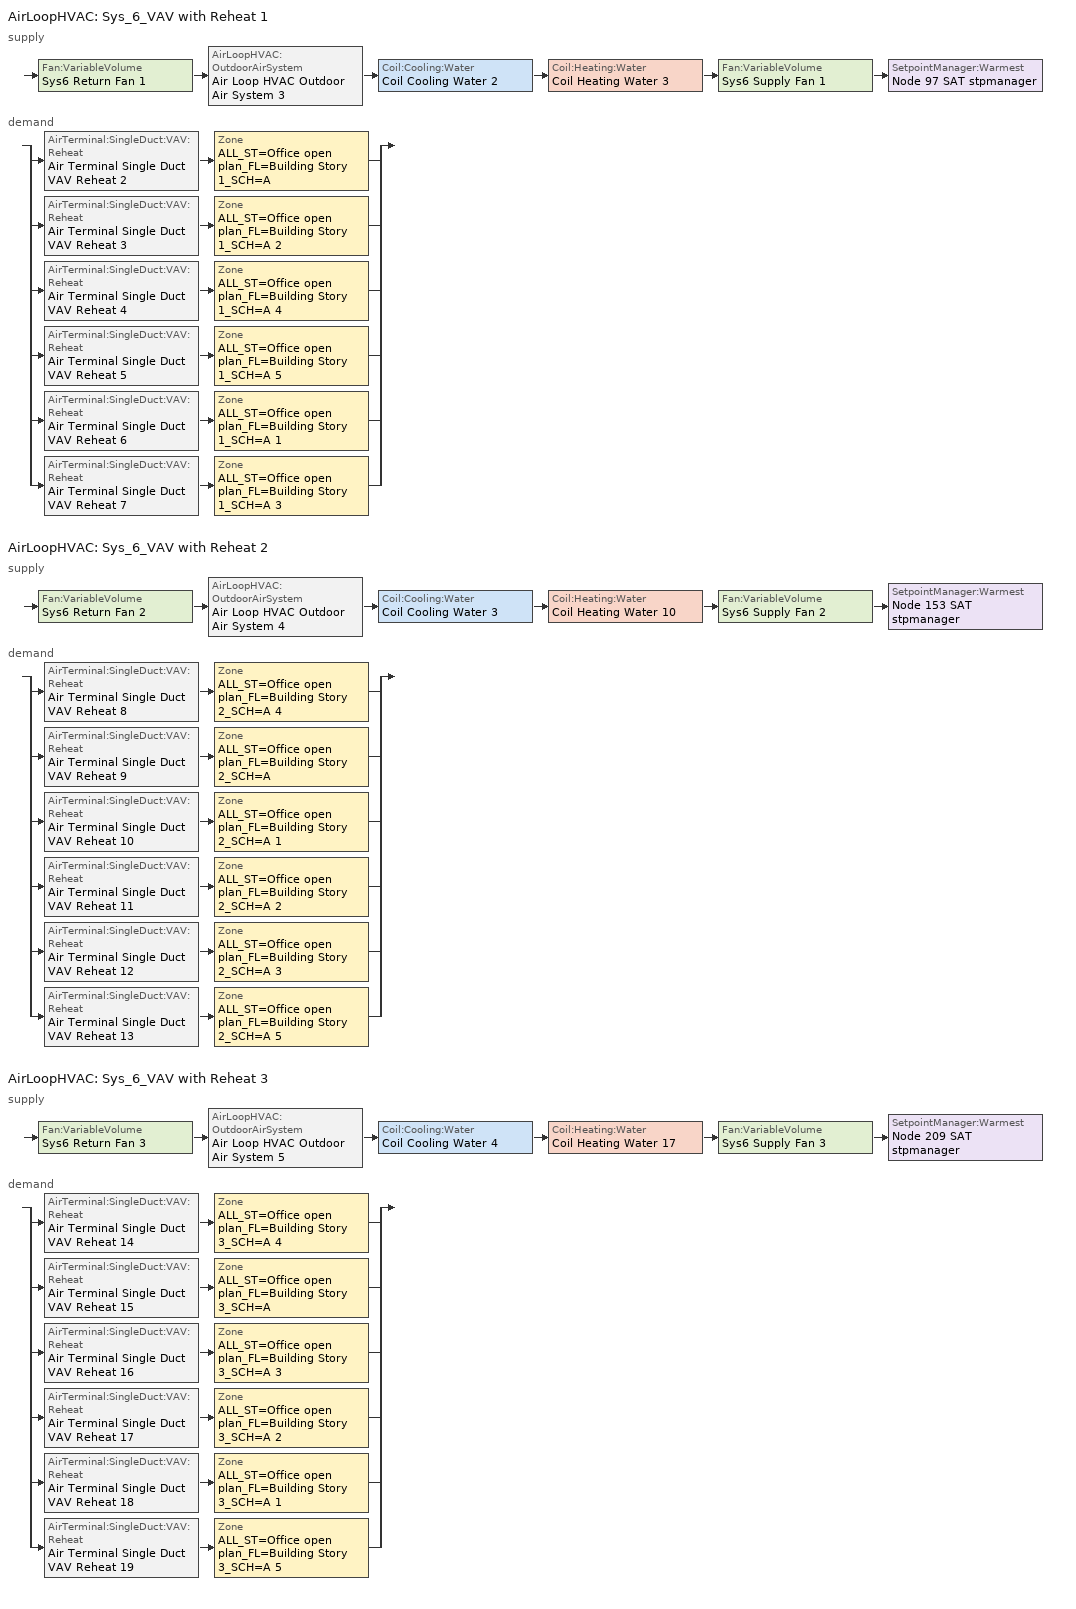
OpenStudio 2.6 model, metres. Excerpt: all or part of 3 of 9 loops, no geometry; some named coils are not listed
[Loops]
AirLoopHVAC 'Sys_6_VAV with Reheat 1'
 supply: Fan:VariableVolume 'Sys6 Return Fan 1' > AirLoopHVAC:OutdoorAirSystem 'Air Loop HVAC Outdoor Air System 3' > Coil:Cooling:Water 'Coil Cooling Water 2' > Coil:Heating:Water 'Coil Heating Water 3' > Fan:VariableVolume 'Sys6 Supply Fan 1' > SetpointManager:Warmest 'Node 97 SAT stpmanager'
 demand: split
  | AirTerminal:SingleDuct:VAV:Reheat 'Air Terminal Single Duct VAV Reheat 2' > Zone 'ALL_ST=Office open plan_FL=Building Story 1_SCH=A'
  | AirTerminal:SingleDuct:VAV:Reheat 'Air Terminal Single Duct VAV Reheat 3' > Zone 'ALL_ST=Office open plan_FL=Building Story 1_SCH=A 2'
  | AirTerminal:SingleDuct:VAV:Reheat 'Air Terminal Single Duct VAV Reheat 4' > Zone 'ALL_ST=Office open plan_FL=Building Story 1_SCH=A 4'
  | AirTerminal:SingleDuct:VAV:Reheat 'Air Terminal Single Duct VAV Reheat 5' > Zone 'ALL_ST=Office open plan_FL=Building Story 1_SCH=A 5'
  | AirTerminal:SingleDuct:VAV:Reheat 'Air Terminal Single Duct VAV Reheat 6' > Zone 'ALL_ST=Office open plan_FL=Building Story 1_SCH=A 1'
  | AirTerminal:SingleDuct:VAV:Reheat 'Air Terminal Single Duct VAV Reheat 7' > Zone 'ALL_ST=Office open plan_FL=Building Story 1_SCH=A 3'
AirLoopHVAC 'Sys_6_VAV with Reheat 2'
 supply: Fan:VariableVolume 'Sys6 Return Fan 2' > AirLoopHVAC:OutdoorAirSystem 'Air Loop HVAC Outdoor Air System 4' > Coil:Cooling:Water 'Coil Cooling Water 3' > Coil:Heating:Water 'Coil Heating Water 10' > Fan:VariableVolume 'Sys6 Supply Fan 2' > SetpointManager:Warmest 'Node 153 SAT stpmanager'
 demand: split
  | AirTerminal:SingleDuct:VAV:Reheat 'Air Terminal Single Duct VAV Reheat 8' > Zone 'ALL_ST=Office open plan_FL=Building Story 2_SCH=A 4'
  | AirTerminal:SingleDuct:VAV:Reheat 'Air Terminal Single Duct VAV Reheat 9' > Zone 'ALL_ST=Office open plan_FL=Building Story 2_SCH=A'
  | AirTerminal:SingleDuct:VAV:Reheat 'Air Terminal Single Duct VAV Reheat 10' > Zone 'ALL_ST=Office open plan_FL=Building Story 2_SCH=A 1'
  | AirTerminal:SingleDuct:VAV:Reheat 'Air Terminal Single Duct VAV Reheat 11' > Zone 'ALL_ST=Office open plan_FL=Building Story 2_SCH=A 2'
  | AirTerminal:SingleDuct:VAV:Reheat 'Air Terminal Single Duct VAV Reheat 12' > Zone 'ALL_ST=Office open plan_FL=Building Story 2_SCH=A 3'
  | AirTerminal:SingleDuct:VAV:Reheat 'Air Terminal Single Duct VAV Reheat 13' > Zone 'ALL_ST=Office open plan_FL=Building Story 2_SCH=A 5'
AirLoopHVAC 'Sys_6_VAV with Reheat 3'
 supply: Fan:VariableVolume 'Sys6 Return Fan 3' > AirLoopHVAC:OutdoorAirSystem 'Air Loop HVAC Outdoor Air System 5' > Coil:Cooling:Water 'Coil Cooling Water 4' > Coil:Heating:Water 'Coil Heating Water 17' > Fan:VariableVolume 'Sys6 Supply Fan 3' > SetpointManager:Warmest 'Node 209 SAT stpmanager'
 demand: split
  | AirTerminal:SingleDuct:VAV:Reheat 'Air Terminal Single Duct VAV Reheat 14' > Zone 'ALL_ST=Office open plan_FL=Building Story 3_SCH=A 4'
  | AirTerminal:SingleDuct:VAV:Reheat 'Air Terminal Single Duct VAV Reheat 15' > Zone 'ALL_ST=Office open plan_FL=Building Story 3_SCH=A'
  | AirTerminal:SingleDuct:VAV:Reheat 'Air Terminal Single Duct VAV Reheat 16' > Zone 'ALL_ST=Office open plan_FL=Building Story 3_SCH=A 3'
  | AirTerminal:SingleDuct:VAV:Reheat 'Air Terminal Single Duct VAV Reheat 17' > Zone 'ALL_ST=Office open plan_FL=Building Story 3_SCH=A 2'
  | AirTerminal:SingleDuct:VAV:Reheat 'Air Terminal Single Duct VAV Reheat 18' > Zone 'ALL_ST=Office open plan_FL=Building Story 3_SCH=A 1'
  | AirTerminal:SingleDuct:VAV:Reheat 'Air Terminal Single Duct VAV Reheat 19' > Zone 'ALL_ST=Office open plan_FL=Building Story 3_SCH=A 5'
[Sizing:Zone] Zone Cooling Design Supply Air Temperature Input Method=SupplyAirTemperature; Zone Cooling Design Supply Air Temperature {C}=13; Zone Cooling Design Supply Air Temperature Difference {deltaC}=11.11; Zone Heating Design Supply Air Temperature Input Method=SupplyAirTemperature; Zone Heating Design Supply Air Temperature {C}=43; Zone Heating Design Supply Air Temperature Difference {deltaC}=11.11; Zone Cooling Design Supply Air Humidity Ratio {kg-H2O/kg-air}=0.0085; Zone Heating Design Supply Air Humidity Ratio {kg-H2O/kg-air}=0.008; Zone Heating Sizing Factor=1.3; Zone Cooling Sizing Factor=1.1; Cooling Design Air Flow Method=DesignDay; Heating Design Air Flow Method=DesignDay; Account for Dedicated Outdoor Air System=No; Dedicated Outdoor Air System Control Strategy=NeutralSupplyAir; Dedicated Outdoor Air Low Setpoint Temperature for Design {C}=autosize; Dedicated Outdoor Air High Setpoint Temperature for Design {C}=autosize
ALL_ST=Office open plan_FL=Building Story 1_SCH=A; ALL_ST=Office open plan_FL=Building Story 2_SCH=A; ALL_ST=Office open plan_FL=Building Story 2_SCH=A 1; ALL_ST=Office open plan_FL=Building Story 1_SCH=A 1; ALL_ST=Office open plan_FL=Building Story 3_SCH=A; ALL_ST=Office open plan_FL=Building Story 3_SCH=A 1; ALL_ST=Office open plan_FL=Building Story 1_SCH=A 2; ALL_ST=Office open plan_FL=Building Story 1_SCH=A 3; ALL_ST=Office open plan_FL=Building Story 2_SCH=A 2; ALL_ST=Office open plan_FL=Building Story 1_SCH=A 4; ALL_ST=Office open plan_FL=Building Story 2_SCH=A 3; ALL_ST=Office open plan_FL=Building Story 3_SCH=A 2; ALL_ST=Office open plan_FL=Building Story 2_SCH=A 4; ALL_ST=Office open plan_FL=Building Story 3_SCH=A 3; ALL_ST=Office open plan_FL=Building Story 2_SCH=A 5; ALL_ST=Office open plan_FL=Building Story 3_SCH=A 4; ALL_ST=Office open plan_FL=Building Story 3_SCH=A 5; ALL_ST=Office open plan_FL=Building Story 1_SCH=A 5
[Zone equipment]
ALL_ST=Office open plan_FL=Building Story 1_SCH=A: ALL_ST=Office open plan_FL=Building Story 1_SCH=A erv doas, Air Terminal Single Duct VAV Reheat 2, Zone HVAC Baseboard Convective Water 3
ALL_ST=Office open plan_FL=Building Story 2_SCH=A: ALL_ST=Office open plan_FL=Building Story 2_SCH=A erv doas, Air Terminal Single Duct VAV Reheat 9, Zone HVAC Baseboard Convective Water 10
ALL_ST=Office open plan_FL=Building Story 2_SCH=A 1: ALL_ST=Office open plan_FL=Building Story 2_SCH=A 1 erv doas, Air Terminal Single Duct VAV Reheat 10, Zone HVAC Baseboard Convective Water 11
ALL_ST=Office open plan_FL=Building Story 1_SCH=A 1: ALL_ST=Office open plan_FL=Building Story 1_SCH=A 1 erv doas, Air Terminal Single Duct VAV Reheat 6, Zone HVAC Baseboard Convective Water 7
ALL_ST=Office open plan_FL=Building Story 3_SCH=A: ALL_ST=Office open plan_FL=Building Story 3_SCH=A erv doas, Air Terminal Single Duct VAV Reheat 15, Zone HVAC Baseboard Convective Water 16
ALL_ST=Office open plan_FL=Building Story 3_SCH=A 1: ALL_ST=Office open plan_FL=Building Story 3_SCH=A 1 erv doas, Air Terminal Single Duct VAV Reheat 18, Zone HVAC Baseboard Convective Water 19
ALL_ST=Office open plan_FL=Building Story 1_SCH=A 2: ALL_ST=Office open plan_FL=Building Story 1_SCH=A 2 erv doas, Air Terminal Single Duct VAV Reheat 3, Zone HVAC Baseboard Convective Water 4
ALL_ST=Office open plan_FL=Building Story 1_SCH=A 3: ALL_ST=Office open plan_FL=Building Story 1_SCH=A 3 erv doas, Air Terminal Single Duct VAV Reheat 7, Zone HVAC Baseboard Convective Water 8
ALL_ST=Office open plan_FL=Building Story 2_SCH=A 2: ALL_ST=Office open plan_FL=Building Story 2_SCH=A 2 erv doas, Air Terminal Single Duct VAV Reheat 11, Zone HVAC Baseboard Convective Water 12
ALL_ST=Office open plan_FL=Building Story 1_SCH=A 4: ALL_ST=Office open plan_FL=Building Story 1_SCH=A 4 erv doas, Air Terminal Single Duct VAV Reheat 4, Zone HVAC Baseboard Convective Water 5
ALL_ST=Office open plan_FL=Building Story 2_SCH=A 3: ALL_ST=Office open plan_FL=Building Story 2_SCH=A 3 erv doas, Air Terminal Single Duct VAV Reheat 12, Zone HVAC Baseboard Convective Water 13
ALL_ST=Office open plan_FL=Building Story 3_SCH=A 2: ALL_ST=Office open plan_FL=Building Story 3_SCH=A 2 erv doas, Air Terminal Single Duct VAV Reheat 17, Zone HVAC Baseboard Convective Water 18
ALL_ST=Office open plan_FL=Building Story 2_SCH=A 4: ALL_ST=Office open plan_FL=Building Story 2_SCH=A 4 erv doas, Air Terminal Single Duct VAV Reheat 8, Zone HVAC Baseboard Convective Water 9
ALL_ST=Office open plan_FL=Building Story 3_SCH=A 3: ALL_ST=Office open plan_FL=Building Story 3_SCH=A 3 erv doas, Air Terminal Single Duct VAV Reheat 16, Zone HVAC Baseboard Convective Water 17
ALL_ST=Office open plan_FL=Building Story 2_SCH=A 5: ALL_ST=Office open plan_FL=Building Story 2_SCH=A 5 erv doas, Air Terminal Single Duct VAV Reheat 13, Zone HVAC Baseboard Convective Water 14
ALL_ST=Office open plan_FL=Building Story 3_SCH=A 4: ALL_ST=Office open plan_FL=Building Story 3_SCH=A 4 erv doas, Air Terminal Single Duct VAV Reheat 14, Zone HVAC Baseboard Convective Water 15
ALL_ST=Office open plan_FL=Building Story 3_SCH=A 5: ALL_ST=Office open plan_FL=Building Story 3_SCH=A 5 erv doas, Air Terminal Single Duct VAV Reheat 19, Zone HVAC Baseboard Convective Water 20
ALL_ST=Office open plan_FL=Building Story 1_SCH=A 5: ALL_ST=Office open plan_FL=Building Story 1_SCH=A 5 erv doas, Air Terminal Single Duct VAV Reheat 5, Zone HVAC Baseboard Convective Water 6
[AirLoopHVAC] Design Supply Air Flow Rate {m3/s}=AutoSize
Name | Availability Schedule
Sys_6_VAV with Reheat 1 | Sys_6_VAV with Reheat 1 Occ Sch
Sys_6_VAV with Reheat 2 | Sys_6_VAV with Reheat 2 Occ Sch
Sys_6_VAV with Reheat 3 | Sys_6_VAV with Reheat 3 Occ Sch
[Sizing:System] Type of Load to Size On=Sensible; Design Outdoor Air Flow Rate {m3/s}=Autosize; Minimum System Air Flow Ratio=0.3; Preheat Design Temperature {C}=7; Preheat Design Humidity Ratio {kg-H2O/kg-Air}=0.008; Precool Design Temperature {C}=12.8; Precool Design Humidity Ratio {kg-H2O/kg-Air}=0.008; Central Cooling Design Supply Air Temperature {C}=13; Central Heating Design Supply Air Temperature {C}=13.1; Sizing Option=NonCoincident; 100% Outdoor Air in Cooling=No; 100% Outdoor Air in Heating=No; Central Cooling Design Supply Air Humidity Ratio {kg-H2O/kg-Air}=0.0085; Central Heating Design Supply Air Humidity Ratio {kg-H2O/kg-Air}=0.008; Cooling Design Air Flow Method=DesignDay; Cooling Design Air Flow Rate {m3/s}=0; Heating Design Air Flow Method=DesignDay; Heating Design Air Flow Rate {m3/s}=0; System Outdoor Air Method=ZoneSum; Zone Maximum Outdoor Air Fraction=1; Cooling Supply Air Flow Rate Per Floor Area {m3/s-m2}=0.00996765; Cooling Fraction of Autosized Cooling Supply Air Flow Rate=1; Cooling Supply Air Flow Rate Per Unit Cooling Capacity {m3/s-W}=3.94755e-05; Heating Supply Air Flow Rate Per Floor Area {m3/s-m2}=0.00996765; Heating Fraction of Autosized Heating Supply Air Flow Rate=1; Heating Fraction of Autosized Cooling Supply Air Flow Rate=1; Heating Supply Air Flow Rate Per Unit Heating Capacity {m3/s-W}=3.15882e-05; Cooling Design Capacity Method=CoolingDesignCapacity; Cooling Design Capacity {W}=autosize; Cooling Design Capacity Per Floor Area {W/m2}=234.7; Fraction of Autosized Cooling Design Capacity=1; Heating Design Capacity Method=HeatingDesignCapacity; Heating Design Capacity {W}=autosize; Heating Design Capacity Per Floor Area {W/m2}=157; Fraction of Autosized Heating Design Capacity=1; Central Cooling Capacity Control Method=OnOff
Sys_6_VAV with Reheat 1; Sys_6_VAV with Reheat 2; Sys_6_VAV with Reheat 3
[Controller:OutdoorAir] Minimum Outdoor Air Flow Rate {m3/s}=0; Maximum Outdoor Air Flow Rate {m3/s}=0; Economizer Control Type=DifferentialEnthalpy; Economizer Control Action Type=ModulateFlow; Lockout Type=NoLockout; Minimum Limit Type=FixedMinimum; High Humidity Control=No; Heat Recovery Bypass Control Type=BypassWhenOAFlowGreaterThanMinimum
Name | Minimum Outdoor Air Schedule | Controller Mechanical Ventilation
Controller Outdoor Air 3 | Sys_6_VAV with Reheat 1 Occ Sch | Controller Mechanical Ventilation 3
Controller Outdoor Air 4 | Sys_6_VAV with Reheat 2 Occ Sch | Controller Mechanical Ventilation 4
Controller Outdoor Air 5 | Sys_6_VAV with Reheat 3 Occ Sch | Controller Mechanical Ventilation 5
[Controller:MechanicalVentilation] Availability Schedule=Always On Discrete; System Outdoor Air Method=ZoneSum
Controller Mechanical Ventilation 3; Controller Mechanical Ventilation 4; Controller Mechanical Ventilation 5
[AirLoopHVAC:OutdoorAirSystem]
Name | Controller
Air Loop HVAC Outdoor Air System 3 | Controller Outdoor Air 3
Air Loop HVAC Outdoor Air System 4 | Controller Outdoor Air 4
Air Loop HVAC Outdoor Air System 5 | Controller Outdoor Air 5
[Fan:VariableVolume] Availability Schedule=Always On Discrete; Maximum Flow Rate {m3/s}=Autosize; Fan Power Minimum Flow Rate Input Method=Fraction; Fan Power Minimum Air Flow Rate {m3/s}=0; Motor In Airstream Fraction=1; Fan Power Coefficient 5=0
Name | Fan Efficiency | Pressure Rise {Pa} | Fan Power Minimum Flow Fraction | Motor Efficiency | Fan Power Coefficient 1 | Fan Power Coefficient 2 | Fan Power Coefficient 3 | Fan Power Coefficient 4
Sys6 Supply Fan 1; Sys6 Supply Fan 3 | 0.549965 | 1000 | 0.5 | 0.8461 | -4.1457 | 16.803 | -19.471 | 7.8488
Sys6 Return Fan 1; Sys6 Return Fan 3 | 0.299975 | 250 | 0.68 | 0.4615 | -2.4176 | 9.5874 | -11.559 | 5.4009
Sys6 Supply Fan 2 | 0.549965 | 1000 | 0.22 | 0.8461 | -0.3477 | 4.0976 | -5.0024 | 2.268
Sys6 Return Fan 2 | 0.299975 | 250 | 0.22 | 0.4615 | -0.3477 | 4.0976 | -5.0024 | 2.268
[AirTerminal:SingleDuct:VAV:Reheat] Availability Schedule=Always On Discrete; Maximum Air Flow Rate {m3/s}=AutoSize; Zone Minimum Air Flow Input Method=Constant; Constant Minimum Air Flow Fraction=0.05; Maximum Hot Water or Steam Flow Rate {m3/s}=AutoSize; Minimum Hot Water or Steam Flow Rate {m3/s}=0; Convergence Tolerance=0.001; Damper Heating Action=Normal; Maximum Flow per Zone Floor Area During Reheat {m3/s-m2}=AutoSize; Maximum Flow Fraction During Reheat=0.5; Maximum Reheat Air Temperature {C}=43; Control For Outdoor Air=No
Name | Fixed Minimum Air Flow Rate {m3/s} | Reheat Coil
Air Terminal Single Duct VAV Reheat 2 | 4.99224 | Coil Heating Water 4
Air Terminal Single Duct VAV Reheat 3 | 0.0724055 | Coil Heating Water 5
Air Terminal Single Duct VAV Reheat 4 | 0.626839 | Coil Heating Water 6
Air Terminal Single Duct VAV Reheat 5 | 0.40395 | Coil Heating Water 7
Air Terminal Single Duct VAV Reheat 6 | 0.626826 | Coil Heating Water 8
Air Terminal Single Duct VAV Reheat 7 | 0.40395 | Coil Heating Water 9
Air Terminal Single Duct VAV Reheat 8 | 4.99224 | Coil Heating Water 11
Air Terminal Single Duct VAV Reheat 9 | 0.0724055 | Coil Heating Water 12
Air Terminal Single Duct VAV Reheat 10 | 0.626839 | Coil Heating Water 13
Air Terminal Single Duct VAV Reheat 11 | 0.40395 | Coil Heating Water 14
Air Terminal Single Duct VAV Reheat 12 | 0.626826 | Coil Heating Water 15
Air Terminal Single Duct VAV Reheat 13 | 0.40395 | Coil Heating Water 16
Air Terminal Single Duct VAV Reheat 14 | 4.99224 | Coil Heating Water 18
Air Terminal Single Duct VAV Reheat 15 | 0.0724055 | Coil Heating Water 19
Air Terminal Single Duct VAV Reheat 16 | 0.626839 | Coil Heating Water 20
Air Terminal Single Duct VAV Reheat 17 | 0.40395 | Coil Heating Water 21
Air Terminal Single Duct VAV Reheat 18 | 0.626826 | Coil Heating Water 22
Air Terminal Single Duct VAV Reheat 19 | 0.40395 | Coil Heating Water 23
[HeatExchanger:AirToAir:SensibleAndLatent] Availability Schedule=Always On Discrete; Nominal Supply Air Flow Rate {m3/s}=autosize; Sensible Effectiveness at 100% Heating Air Flow=0.76; Latent Effectiveness at 100% Heating Air Flow=0.75; Sensible Effectiveness at 75% Heating Air Flow=0.81; Latent Effectiveness at 75% Heating Air Flow=0.75; Sensible Effectiveness at 100% Cooling Air Flow=0.76; Latent Effectiveness at 100% Cooling Air Flow=0.75; Sensible Effectiveness at 75% Cooling Air Flow=0.81; Latent Effectiveness at 75% Cooling Air Flow=0.75; Supply Air Outlet Temperature Control=No; Heat Exchanger Type=Rotary; Frost Control Type=ExhaustAirRecirculation; Threshold Temperature {C}=-23.3; Initial Defrost Time Fraction=0.167; Rate of Defrost Time Fraction Increase {1/K}=0.012; Economizer Lockout=No
Name | Nominal Electric Power {W}
ALL_ST=Office open plan_FL=Building Story 3_SCH=A 4 erv hx; ALL_ST=Office open plan_FL=Building Story 2_SCH=A 4 erv hx; ALL_ST=Office open plan_FL=Building Story 1_SCH=A erv hx | 805.143
ALL_ST=Office open plan_FL=Building Story 3_SCH=A erv hx; ALL_ST=Office open plan_FL=Building Story 2_SCH=A erv hx; ALL_ST=Office open plan_FL=Building Story 1_SCH=A 2 erv hx | 60.9523
ALL_ST=Office open plan_FL=Building Story 3_SCH=A 3 erv hx; ALL_ST=Office open plan_FL=Building Story 2_SCH=A 1 erv hx; ALL_ST=Office open plan_FL=Building Story 1_SCH=A 4 erv hx | 144.818
ALL_ST=Office open plan_FL=Building Story 3_SCH=A 2 erv hx; ALL_ST=Office open plan_FL=Building Story 3_SCH=A 5 erv hx; ALL_ST=Office open plan_FL=Building Story 2_SCH=A 2 erv hx; ALL_ST=Office open plan_FL=Building Story 2_SCH=A 5 erv hx; ALL_ST=Office open plan_FL=Building Story 1_SCH=A 5 erv hx; ALL_ST=Office open plan_FL=Building Story 1_SCH=A 3 erv hx | 111.103
ALL_ST=Office open plan_FL=Building Story 3_SCH=A 1 erv hx; ALL_ST=Office open plan_FL=Building Story 2_SCH=A 3 erv hx; ALL_ST=Office open plan_FL=Building Story 1_SCH=A 1 erv hx | 144.816
[ZoneHVAC:EnergyRecoveryVentilator:Controller] Temperature High Limit {C}=19; Temperature Low Limit {C}=13; Exhaust Air Temperature Limit=NoExhaustAirTemperatureLimit; Exhaust Air Enthalpy Limit=NoExhaustAirEnthalpyLimit; Time of Day Economizer Flow Control Schedule=Always Off Discrete; High Humidity Control Flag=No; High Humidity Outdoor Air Flow Ratio=1; Control High Indoor Humidity Based on Outdoor Humidity Ratio=Yes
Name | Electronic Enthalpy Limit Curve
ALL_ST=Office open plan_FL=Building Story 3_SCH=A 4 erv contr | Curve Cubic 2
ALL_ST=Office open plan_FL=Building Story 3_SCH=A erv contr | Curve Cubic 3
ALL_ST=Office open plan_FL=Building Story 3_SCH=A 3 erv contr | Curve Cubic 4
ALL_ST=Office open plan_FL=Building Story 3_SCH=A 2 erv contr | Curve Cubic 5
ALL_ST=Office open plan_FL=Building Story 3_SCH=A 1 erv contr | Curve Cubic 6
ALL_ST=Office open plan_FL=Building Story 3_SCH=A 5 erv contr | Curve Cubic 7
ALL_ST=Office open plan_FL=Building Story 2_SCH=A 4 erv contr | Curve Cubic 8
ALL_ST=Office open plan_FL=Building Story 2_SCH=A erv contr | Curve Cubic 9
ALL_ST=Office open plan_FL=Building Story 2_SCH=A 1 erv contr | Curve Cubic 10
ALL_ST=Office open plan_FL=Building Story 2_SCH=A 2 erv contr | Curve Cubic 11
ALL_ST=Office open plan_FL=Building Story 2_SCH=A 3 erv contr | Curve Cubic 12
ALL_ST=Office open plan_FL=Building Story 2_SCH=A 5 erv contr | Curve Cubic 13
ALL_ST=Office open plan_FL=Building Story 1_SCH=A erv contr | Curve Cubic 14
ALL_ST=Office open plan_FL=Building Story 1_SCH=A 2 erv contr | Curve Cubic 15
ALL_ST=Office open plan_FL=Building Story 1_SCH=A 4 erv contr | Curve Cubic 16
ALL_ST=Office open plan_FL=Building Story 1_SCH=A 5 erv contr | Curve Cubic 17
ALL_ST=Office open plan_FL=Building Story 1_SCH=A 1 erv contr | Curve Cubic 18
ALL_ST=Office open plan_FL=Building Story 1_SCH=A 3 erv contr | Curve Cubic 19
[Fan:OnOff] Availability Schedule=Always On Discrete; Fan Efficiency=0.75; Pressure Rise {Pa}=200; Maximum Flow Rate {m3/s}=autosize; Motor Efficiency=0.9; Motor In Airstream Fraction=1
Name | Fan Power Ratio Function of Speed Ratio Curve | Fan Efficiency Ratio Function of Speed Ratio Curve
ALL_ST=Office open plan_FL=Building Story 3_SCH=A 4 erv sup fan | Fan On Off Power Curve 2 | Fan On Off Efficiency Curve 2
ALL_ST=Office open plan_FL=Building Story 3_SCH=A 4 erv exh fan | Fan On Off Power Curve 3 | Fan On Off Efficiency Curve 3
ALL_ST=Office open plan_FL=Building Story 3_SCH=A erv sup fan | Fan On Off Power Curve 4 | Fan On Off Efficiency Curve 4
ALL_ST=Office open plan_FL=Building Story 3_SCH=A erv exh fan | Fan On Off Power Curve 5 | Fan On Off Efficiency Curve 5
ALL_ST=Office open plan_FL=Building Story 3_SCH=A 3 erv sup fan | Fan On Off Power Curve 6 | Fan On Off Efficiency Curve 6
ALL_ST=Office open plan_FL=Building Story 3_SCH=A 3 erv exh fan | Fan On Off Power Curve 7 | Fan On Off Efficiency Curve 7
ALL_ST=Office open plan_FL=Building Story 3_SCH=A 2 erv sup fan | Fan On Off Power Curve 8 | Fan On Off Efficiency Curve 8
ALL_ST=Office open plan_FL=Building Story 3_SCH=A 2 erv exh fan | Fan On Off Power Curve 9 | Fan On Off Efficiency Curve 9
ALL_ST=Office open plan_FL=Building Story 3_SCH=A 1 erv sup fan | Fan On Off Power Curve 10 | Fan On Off Efficiency Curve 10
ALL_ST=Office open plan_FL=Building Story 3_SCH=A 1 erv exh fan | Fan On Off Power Curve 11 | Fan On Off Efficiency Curve 11
ALL_ST=Office open plan_FL=Building Story 3_SCH=A 5 erv sup fan | Fan On Off Power Curve 12 | Fan On Off Efficiency Curve 12
ALL_ST=Office open plan_FL=Building Story 3_SCH=A 5 erv exh fan | Fan On Off Power Curve 13 | Fan On Off Efficiency Curve 13
ALL_ST=Office open plan_FL=Building Story 2_SCH=A 4 erv sup fan | Fan On Off Power Curve 14 | Fan On Off Efficiency Curve 14
ALL_ST=Office open plan_FL=Building Story 2_SCH=A 4 erv exh fan | Fan On Off Power Curve 15 | Fan On Off Efficiency Curve 15
ALL_ST=Office open plan_FL=Building Story 2_SCH=A erv sup fan | Fan On Off Power Curve 16 | Fan On Off Efficiency Curve 16
ALL_ST=Office open plan_FL=Building Story 2_SCH=A erv exh fan | Fan On Off Power Curve 17 | Fan On Off Efficiency Curve 17
ALL_ST=Office open plan_FL=Building Story 2_SCH=A 1 erv sup fan | Fan On Off Power Curve 18 | Fan On Off Efficiency Curve 18
ALL_ST=Office open plan_FL=Building Story 2_SCH=A 1 erv exh fan | Fan On Off Power Curve 19 | Fan On Off Efficiency Curve 19
ALL_ST=Office open plan_FL=Building Story 2_SCH=A 2 erv sup fan | Fan On Off Power Curve 20 | Fan On Off Efficiency Curve 20
ALL_ST=Office open plan_FL=Building Story 2_SCH=A 2 erv exh fan | Fan On Off Power Curve 21 | Fan On Off Efficiency Curve 21
ALL_ST=Office open plan_FL=Building Story 2_SCH=A 3 erv sup fan | Fan On Off Power Curve 22 | Fan On Off Efficiency Curve 22
ALL_ST=Office open plan_FL=Building Story 2_SCH=A 3 erv exh fan | Fan On Off Power Curve 23 | Fan On Off Efficiency Curve 23
ALL_ST=Office open plan_FL=Building Story 2_SCH=A 5 erv sup fan | Fan On Off Power Curve 24 | Fan On Off Efficiency Curve 24
ALL_ST=Office open plan_FL=Building Story 2_SCH=A 5 erv exh fan | Fan On Off Power Curve 25 | Fan On Off Efficiency Curve 25
ALL_ST=Office open plan_FL=Building Story 1_SCH=A erv sup fan | Fan On Off Power Curve 26 | Fan On Off Efficiency Curve 26
ALL_ST=Office open plan_FL=Building Story 1_SCH=A erv exh fan | Fan On Off Power Curve 27 | Fan On Off Efficiency Curve 27
ALL_ST=Office open plan_FL=Building Story 1_SCH=A 2 erv sup fan | Fan On Off Power Curve 28 | Fan On Off Efficiency Curve 28
ALL_ST=Office open plan_FL=Building Story 1_SCH=A 2 erv exh fan | Fan On Off Power Curve 29 | Fan On Off Efficiency Curve 29
ALL_ST=Office open plan_FL=Building Story 1_SCH=A 4 erv sup fan | Fan On Off Power Curve 30 | Fan On Off Efficiency Curve 30
ALL_ST=Office open plan_FL=Building Story 1_SCH=A 4 erv exh fan | Fan On Off Power Curve 31 | Fan On Off Efficiency Curve 31
ALL_ST=Office open plan_FL=Building Story 1_SCH=A 5 erv sup fan | Fan On Off Power Curve 32 | Fan On Off Efficiency Curve 32
ALL_ST=Office open plan_FL=Building Story 1_SCH=A 5 erv exh fan | Fan On Off Power Curve 33 | Fan On Off Efficiency Curve 33
ALL_ST=Office open plan_FL=Building Story 1_SCH=A 1 erv sup fan | Fan On Off Power Curve 34 | Fan On Off Efficiency Curve 34
ALL_ST=Office open plan_FL=Building Story 1_SCH=A 1 erv exh fan | Fan On Off Power Curve 35 | Fan On Off Efficiency Curve 35
ALL_ST=Office open plan_FL=Building Story 1_SCH=A 3 erv sup fan | Fan On Off Power Curve 36 | Fan On Off Efficiency Curve 36
ALL_ST=Office open plan_FL=Building Story 1_SCH=A 3 erv exh fan | Fan On Off Power Curve 37 | Fan On Off Efficiency Curve 37
[ZoneHVAC:EnergyRecoveryVentilator] Supply Air Flow Rate {m3/s}=autosize; Exhaust Air Flow Rate {m3/s}=autosize; Ventilation Rate per Unit Floor Area {m3/s-m2}=0.00042164; Ventilation Rate per Occupant {m3/s-person}=0
Name | Availability Schedule | Heat Exchanger | Supply Air Fan | Exhaust Air Fan | Controller
ALL_ST=Office open plan_FL=Building Story 3_SCH=A 4 erv doas | Sys_6_VAV with Reheat 3 Occ Sch | ALL_ST=Office open plan_FL=Building Story 3_SCH=A 4 erv hx | ALL_ST=Office open plan_FL=Building Story 3_SCH=A 4 erv sup fan | ALL_ST=Office open plan_FL=Building Story 3_SCH=A 4 erv exh fan | ALL_ST=Office open plan_FL=Building Story 3_SCH=A 4 erv contr
ALL_ST=Office open plan_FL=Building Story 3_SCH=A erv doas | Sys_6_VAV with Reheat 3 Occ Sch | ALL_ST=Office open plan_FL=Building Story 3_SCH=A erv hx | ALL_ST=Office open plan_FL=Building Story 3_SCH=A erv sup fan | ALL_ST=Office open plan_FL=Building Story 3_SCH=A erv exh fan | ALL_ST=Office open plan_FL=Building Story 3_SCH=A erv contr
ALL_ST=Office open plan_FL=Building Story 3_SCH=A 3 erv doas | Sys_6_VAV with Reheat 3 Occ Sch | ALL_ST=Office open plan_FL=Building Story 3_SCH=A 3 erv hx | ALL_ST=Office open plan_FL=Building Story 3_SCH=A 3 erv sup fan | ALL_ST=Office open plan_FL=Building Story 3_SCH=A 3 erv exh fan | ALL_ST=Office open plan_FL=Building Story 3_SCH=A 3 erv contr
ALL_ST=Office open plan_FL=Building Story 3_SCH=A 2 erv doas | Sys_6_VAV with Reheat 3 Occ Sch | ALL_ST=Office open plan_FL=Building Story 3_SCH=A 2 erv hx | ALL_ST=Office open plan_FL=Building Story 3_SCH=A 2 erv sup fan | ALL_ST=Office open plan_FL=Building Story 3_SCH=A 2 erv exh fan | ALL_ST=Office open plan_FL=Building Story 3_SCH=A 2 erv contr
ALL_ST=Office open plan_FL=Building Story 3_SCH=A 1 erv doas | Sys_6_VAV with Reheat 3 Occ Sch | ALL_ST=Office open plan_FL=Building Story 3_SCH=A 1 erv hx | ALL_ST=Office open plan_FL=Building Story 3_SCH=A 1 erv sup fan | ALL_ST=Office open plan_FL=Building Story 3_SCH=A 1 erv exh fan | ALL_ST=Office open plan_FL=Building Story 3_SCH=A 1 erv contr
ALL_ST=Office open plan_FL=Building Story 3_SCH=A 5 erv doas | Sys_6_VAV with Reheat 3 Occ Sch | ALL_ST=Office open plan_FL=Building Story 3_SCH=A 5 erv hx | ALL_ST=Office open plan_FL=Building Story 3_SCH=A 5 erv sup fan | ALL_ST=Office open plan_FL=Building Story 3_SCH=A 5 erv exh fan | ALL_ST=Office open plan_FL=Building Story 3_SCH=A 5 erv contr
ALL_ST=Office open plan_FL=Building Story 2_SCH=A 4 erv doas | Sys_6_VAV with Reheat 2 Occ Sch | ALL_ST=Office open plan_FL=Building Story 2_SCH=A 4 erv hx | ALL_ST=Office open plan_FL=Building Story 2_SCH=A 4 erv sup fan | ALL_ST=Office open plan_FL=Building Story 2_SCH=A 4 erv exh fan | ALL_ST=Office open plan_FL=Building Story 2_SCH=A 4 erv contr
ALL_ST=Office open plan_FL=Building Story 2_SCH=A erv doas | Sys_6_VAV with Reheat 2 Occ Sch | ALL_ST=Office open plan_FL=Building Story 2_SCH=A erv hx | ALL_ST=Office open plan_FL=Building Story 2_SCH=A erv sup fan | ALL_ST=Office open plan_FL=Building Story 2_SCH=A erv exh fan | ALL_ST=Office open plan_FL=Building Story 2_SCH=A erv contr
ALL_ST=Office open plan_FL=Building Story 2_SCH=A 1 erv doas | Sys_6_VAV with Reheat 2 Occ Sch | ALL_ST=Office open plan_FL=Building Story 2_SCH=A 1 erv hx | ALL_ST=Office open plan_FL=Building Story 2_SCH=A 1 erv sup fan | ALL_ST=Office open plan_FL=Building Story 2_SCH=A 1 erv exh fan | ALL_ST=Office open plan_FL=Building Story 2_SCH=A 1 erv contr
ALL_ST=Office open plan_FL=Building Story 2_SCH=A 2 erv doas | Sys_6_VAV with Reheat 2 Occ Sch | ALL_ST=Office open plan_FL=Building Story 2_SCH=A 2 erv hx | ALL_ST=Office open plan_FL=Building Story 2_SCH=A 2 erv sup fan | ALL_ST=Office open plan_FL=Building Story 2_SCH=A 2 erv exh fan | ALL_ST=Office open plan_FL=Building Story 2_SCH=A 2 erv contr
ALL_ST=Office open plan_FL=Building Story 2_SCH=A 3 erv doas | Sys_6_VAV with Reheat 2 Occ Sch | ALL_ST=Office open plan_FL=Building Story 2_SCH=A 3 erv hx | ALL_ST=Office open plan_FL=Building Story 2_SCH=A 3 erv sup fan | ALL_ST=Office open plan_FL=Building Story 2_SCH=A 3 erv exh fan | ALL_ST=Office open plan_FL=Building Story 2_SCH=A 3 erv contr
ALL_ST=Office open plan_FL=Building Story 2_SCH=A 5 erv doas | Sys_6_VAV with Reheat 2 Occ Sch | ALL_ST=Office open plan_FL=Building Story 2_SCH=A 5 erv hx | ALL_ST=Office open plan_FL=Building Story 2_SCH=A 5 erv sup fan | ALL_ST=Office open plan_FL=Building Story 2_SCH=A 5 erv exh fan | ALL_ST=Office open plan_FL=Building Story 2_SCH=A 5 erv contr
ALL_ST=Office open plan_FL=Building Story 1_SCH=A erv doas | Sys_6_VAV with Reheat 1 Occ Sch | ALL_ST=Office open plan_FL=Building Story 1_SCH=A erv hx | ALL_ST=Office open plan_FL=Building Story 1_SCH=A erv sup fan | ALL_ST=Office open plan_FL=Building Story 1_SCH=A erv exh fan | ALL_ST=Office open plan_FL=Building Story 1_SCH=A erv contr
ALL_ST=Office open plan_FL=Building Story 1_SCH=A 2 erv doas | Sys_6_VAV with Reheat 1 Occ Sch | ALL_ST=Office open plan_FL=Building Story 1_SCH=A 2 erv hx | ALL_ST=Office open plan_FL=Building Story 1_SCH=A 2 erv sup fan | ALL_ST=Office open plan_FL=Building Story 1_SCH=A 2 erv exh fan | ALL_ST=Office open plan_FL=Building Story 1_SCH=A 2 erv contr
ALL_ST=Office open plan_FL=Building Story 1_SCH=A 4 erv doas | Sys_6_VAV with Reheat 1 Occ Sch | ALL_ST=Office open plan_FL=Building Story 1_SCH=A 4 erv hx | ALL_ST=Office open plan_FL=Building Story 1_SCH=A 4 erv sup fan | ALL_ST=Office open plan_FL=Building Story 1_SCH=A 4 erv exh fan | ALL_ST=Office open plan_FL=Building Story 1_SCH=A 4 erv contr
ALL_ST=Office open plan_FL=Building Story 1_SCH=A 5 erv doas | Sys_6_VAV with Reheat 1 Occ Sch | ALL_ST=Office open plan_FL=Building Story 1_SCH=A 5 erv hx | ALL_ST=Office open plan_FL=Building Story 1_SCH=A 5 erv sup fan | ALL_ST=Office open plan_FL=Building Story 1_SCH=A 5 erv exh fan | ALL_ST=Office open plan_FL=Building Story 1_SCH=A 5 erv contr
ALL_ST=Office open plan_FL=Building Story 1_SCH=A 1 erv doas | Sys_6_VAV with Reheat 1 Occ Sch | ALL_ST=Office open plan_FL=Building Story 1_SCH=A 1 erv hx | ALL_ST=Office open plan_FL=Building Story 1_SCH=A 1 erv sup fan | ALL_ST=Office open plan_FL=Building Story 1_SCH=A 1 erv exh fan | ALL_ST=Office open plan_FL=Building Story 1_SCH=A 1 erv contr
ALL_ST=Office open plan_FL=Building Story 1_SCH=A 3 erv doas | Sys_6_VAV with Reheat 1 Occ Sch | ALL_ST=Office open plan_FL=Building Story 1_SCH=A 3 erv hx | ALL_ST=Office open plan_FL=Building Story 1_SCH=A 3 erv sup fan | ALL_ST=Office open plan_FL=Building Story 1_SCH=A 3 erv exh fan | ALL_ST=Office open plan_FL=Building Story 1_SCH=A 3 erv contr
[SetpointManager:Warmest] Control Variable=Temperature; Minimum Setpoint Temperature {C}=12; Maximum Setpoint Temperature {C}=35; Strategy=MaximumTemperature
Node 209 SAT stpmanager; Node 153 SAT stpmanager; Node 97 SAT stpmanager
[Schedule:Ruleset]
Name | Default Day Schedule | Summer Design Day Schedule | Winter Design Day Schedule
Sys_6_VAV with Reheat 1 Occ Sch | Sys_6_VAV with Reheat 1 Occ Sch Default | Sys_6_VAV with Reheat 1 Occ Sch Summer Design Day | Sys_6_VAV with Reheat 1 Occ Sch Winter Design Day
Sys_6_VAV with Reheat 2 Occ Sch | Sys_6_VAV with Reheat 2 Occ Sch Default | Sys_6_VAV with Reheat 2 Occ Sch Summer Design Day | Sys_6_VAV with Reheat 2 Occ Sch Winter Design Day
Sys_6_VAV with Reheat 3 Occ Sch | Sys_6_VAV with Reheat 3 Occ Sch Default | Sys_6_VAV with Reheat 3 Occ Sch Summer Design Day | Sys_6_VAV with Reheat 3 Occ Sch Winter Design Day
[Schedule:Day]
Sys_6_VAV with Reheat 1 Occ Sch Default; Sys_6_VAV with Reheat 1 Occ Sch Winter Design Day; Sys_6_VAV with Reheat 1 Occ Sch Summer Design Day; Sys_6_VAV with Reheat 2 Occ Sch Default; Sys_6_VAV with Reheat 2 Occ Sch Winter Design Day; Sys_6_VAV with Reheat 2 Occ Sch Summer Design Day; Sys_6_VAV with Reheat 3 Occ Sch Default; Sys_6_VAV with Reheat 3 Occ Sch Winter Design Day; Sys_6_VAV with Reheat 3 Occ Sch Summer Design Day: 24, 0, 1
Sys_6_VAV with Reheat 1 Occ Sch Monday; Sys_6_VAV with Reheat 1 Occ Sch Tuesday; Sys_6_VAV with Reheat 1 Occ Sch Wednesday; Sys_6_VAV with Reheat 1 Occ Sch Thursday; Sys_6_VAV with Reheat 1 Occ Sch Friday; Sys_6_VAV with Reheat 2 Occ Sch Monday; Sys_6_VAV with Reheat 2 Occ Sch Tuesday; Sys_6_VAV with Reheat 2 Occ Sch Wednesday; Sys_6_VAV with Reheat 2 Occ Sch Thursday; Sys_6_VAV with Reheat 2 Occ Sch Friday; Sys_6_VAV with Reheat 3 Occ Sch Monday; Sys_6_VAV with Reheat 3 Occ Sch Tuesday; Sys_6_VAV with Reheat 3 Occ Sch Wednesday; Sys_6_VAV with Reheat 3 Occ Sch Thursday; Sys_6_VAV with Reheat 3 Occ Sch Friday: 8, 0, 0, 19, 0, 1, 24, 0, 0
Sys_6_VAV with Reheat 1 Occ Sch Saturday; Sys_6_VAV with Reheat 1 Occ Sch Sunday; Sys_6_VAV with Reheat 2 Occ Sch Saturday; Sys_6_VAV with Reheat 2 Occ Sch Sunday; Sys_6_VAV with Reheat 3 Occ Sch Saturday; Sys_6_VAV with Reheat 3 Occ Sch Sunday: 24, 0, 0
[Schedule:Rule] Date Specification Type=DateRange; Start Month=1; Start Day=1; End Month=12
Name | Schedule Ruleset | Rule Order | Day Schedule | Apply Monday | End Day | Apply Tuesday | Apply Wednesday | Apply Thursday | Apply Friday | Apply Saturday | Apply Sunday
Sys_6_VAV with Reheat 1 Occ Sch Monday Rule | Sys_6_VAV with Reheat 1 Occ Sch | 6 | Sys_6_VAV with Reheat 1 Occ Sch Monday | Yes | 25
Sys_6_VAV with Reheat 1 Occ Sch Tuesday Rule | Sys_6_VAV with Reheat 1 Occ Sch | 5 | Sys_6_VAV with Reheat 1 Occ Sch Tuesday |  | 26 | Yes
Sys_6_VAV with Reheat 1 Occ Sch Wednesday Rule | Sys_6_VAV with Reheat 1 Occ Sch | 4 | Sys_6_VAV with Reheat 1 Occ Sch Wednesday |  | 27 |  | Yes
Sys_6_VAV with Reheat 1 Occ Sch Thursday Rule | Sys_6_VAV with Reheat 1 Occ Sch | 3 | Sys_6_VAV with Reheat 1 Occ Sch Thursday |  | 28 |  |  | Yes
Sys_6_VAV with Reheat 1 Occ Sch Friday Rule | Sys_6_VAV with Reheat 1 Occ Sch | 2 | Sys_6_VAV with Reheat 1 Occ Sch Friday |  | 29 |  |  |  | Yes
Sys_6_VAV with Reheat 1 Occ Sch Saturday Rule | Sys_6_VAV with Reheat 1 Occ Sch | 1 | Sys_6_VAV with Reheat 1 Occ Sch Saturday |  | 30 |  |  |  |  | Yes
Sys_6_VAV with Reheat 1 Occ Sch Sunday Rule | Sys_6_VAV with Reheat 1 Occ Sch | 0 | Sys_6_VAV with Reheat 1 Occ Sch Sunday |  | 31 |  |  |  |  |  | Yes
Sys_6_VAV with Reheat 2 Occ Sch Monday Rule | Sys_6_VAV with Reheat 2 Occ Sch | 6 | Sys_6_VAV with Reheat 2 Occ Sch Monday | Yes | 25
Sys_6_VAV with Reheat 2 Occ Sch Tuesday Rule | Sys_6_VAV with Reheat 2 Occ Sch | 5 | Sys_6_VAV with Reheat 2 Occ Sch Tuesday |  | 26 | Yes
Sys_6_VAV with Reheat 2 Occ Sch Wednesday Rule | Sys_6_VAV with Reheat 2 Occ Sch | 4 | Sys_6_VAV with Reheat 2 Occ Sch Wednesday |  | 27 |  | Yes
Sys_6_VAV with Reheat 2 Occ Sch Thursday Rule | Sys_6_VAV with Reheat 2 Occ Sch | 3 | Sys_6_VAV with Reheat 2 Occ Sch Thursday |  | 28 |  |  | Yes
Sys_6_VAV with Reheat 2 Occ Sch Friday Rule | Sys_6_VAV with Reheat 2 Occ Sch | 2 | Sys_6_VAV with Reheat 2 Occ Sch Friday |  | 29 |  |  |  | Yes
Sys_6_VAV with Reheat 2 Occ Sch Saturday Rule | Sys_6_VAV with Reheat 2 Occ Sch | 1 | Sys_6_VAV with Reheat 2 Occ Sch Saturday |  | 30 |  |  |  |  | Yes
Sys_6_VAV with Reheat 2 Occ Sch Sunday Rule | Sys_6_VAV with Reheat 2 Occ Sch | 0 | Sys_6_VAV with Reheat 2 Occ Sch Sunday |  | 31 |  |  |  |  |  | Yes
Sys_6_VAV with Reheat 3 Occ Sch Monday Rule | Sys_6_VAV with Reheat 3 Occ Sch | 6 | Sys_6_VAV with Reheat 3 Occ Sch Monday | Yes | 25
Sys_6_VAV with Reheat 3 Occ Sch Tuesday Rule | Sys_6_VAV with Reheat 3 Occ Sch | 5 | Sys_6_VAV with Reheat 3 Occ Sch Tuesday |  | 26 | Yes
Sys_6_VAV with Reheat 3 Occ Sch Wednesday Rule | Sys_6_VAV with Reheat 3 Occ Sch | 4 | Sys_6_VAV with Reheat 3 Occ Sch Wednesday |  | 27 |  | Yes
Sys_6_VAV with Reheat 3 Occ Sch Thursday Rule | Sys_6_VAV with Reheat 3 Occ Sch | 3 | Sys_6_VAV with Reheat 3 Occ Sch Thursday |  | 28 |  |  | Yes
Sys_6_VAV with Reheat 3 Occ Sch Friday Rule | Sys_6_VAV with Reheat 3 Occ Sch | 2 | Sys_6_VAV with Reheat 3 Occ Sch Friday |  | 29 |  |  |  | Yes
Sys_6_VAV with Reheat 3 Occ Sch Saturday Rule | Sys_6_VAV with Reheat 3 Occ Sch | 1 | Sys_6_VAV with Reheat 3 Occ Sch Saturday |  | 30 |  |  |  |  | Yes
Sys_6_VAV with Reheat 3 Occ Sch Sunday Rule | Sys_6_VAV with Reheat 3 Occ Sch | 0 | Sys_6_VAV with Reheat 3 Occ Sch Sunday |  | 31 |  |  |  |  |  | Yes
[Schedule:Constant]
Name | Value
Always On Discrete | 1
Always Off Discrete | 0
[Curve:Cubic]
Name | Coefficient1 Constant | Coefficient2 x | Coefficient3 x**2 | Coefficient4 x**3 | Minimum Value of x | Maximum Value of x
Fan On Off Efficiency Curve 2; Fan On Off Efficiency Curve 3; Fan On Off Efficiency Curve 4; Fan On Off Efficiency Curve 5; Fan On Off Efficiency Curve 6; Fan On Off Efficiency Curve 7; Fan On Off Efficiency Curve 8; Fan On Off Efficiency Curve 9; Fan On Off Efficiency Curve 10; Fan On Off Efficiency Curve 11; Fan On Off Efficiency Curve 12; Fan On Off Efficiency Curve 13; Fan On Off Efficiency Curve 14; Fan On Off Efficiency Curve 15; Fan On Off Efficiency Curve 16; Fan On Off Efficiency Curve 17; Fan On Off Efficiency Curve 18; Fan On Off Efficiency Curve 19; Fan On Off Efficiency Curve 20; Fan On Off Efficiency Curve 21; Fan On Off Efficiency Curve 22; Fan On Off Efficiency Curve 23; Fan On Off Efficiency Curve 24; Fan On Off Efficiency Curve 25; Fan On Off Efficiency Curve 26; Fan On Off Efficiency Curve 27; Fan On Off Efficiency Curve 28; Fan On Off Efficiency Curve 29; Fan On Off Efficiency Curve 30; Fan On Off Efficiency Curve 31; Fan On Off Efficiency Curve 32; Fan On Off Efficiency Curve 33; Fan On Off Efficiency Curve 34; Fan On Off Efficiency Curve 35; Fan On Off Efficiency Curve 36; Fan On Off Efficiency Curve 37 | 1 | 0 | 0 | 0 | 0 | 1
Curve Cubic 2; Curve Cubic 3; Curve Cubic 4; Curve Cubic 5; Curve Cubic 6; Curve Cubic 7; Curve Cubic 8; Curve Cubic 9; Curve Cubic 10; Curve Cubic 11; Curve Cubic 12; Curve Cubic 13; Curve Cubic 14; Curve Cubic 15; Curve Cubic 16; Curve Cubic 17; Curve Cubic 18; Curve Cubic 19 | 0.013427 | -0.00047892 | 5.3352e-05 | -1.8103e-06 | 16.6 | 29.13
[Curve:Exponent] Coefficient1 Constant=1; Coefficient2 Constant=0; Coefficient3 Constant=0; Minimum Value of x=0; Maximum Value of x=1
Fan On Off Power Curve 2; Fan On Off Power Curve 3; Fan On Off Power Curve 4; Fan On Off Power Curve 5; Fan On Off Power Curve 6; Fan On Off Power Curve 7; Fan On Off Power Curve 8; Fan On Off Power Curve 9; Fan On Off Power Curve 10; Fan On Off Power Curve 11; Fan On Off Power Curve 12; Fan On Off Power Curve 13; Fan On Off Power Curve 14; Fan On Off Power Curve 15; Fan On Off Power Curve 16; Fan On Off Power Curve 17; Fan On Off Power Curve 18; Fan On Off Power Curve 19; Fan On Off Power Curve 20; Fan On Off Power Curve 21; Fan On Off Power Curve 22; Fan On Off Power Curve 23; Fan On Off Power Curve 24; Fan On Off Power Curve 25; Fan On Off Power Curve 26; Fan On Off Power Curve 27; Fan On Off Power Curve 28; Fan On Off Power Curve 29; Fan On Off Power Curve 30; Fan On Off Power Curve 31; Fan On Off Power Curve 32; Fan On Off Power Curve 33; Fan On Off Power Curve 34; Fan On Off Power Curve 35; Fan On Off Power Curve 36; Fan On Off Power Curve 37
